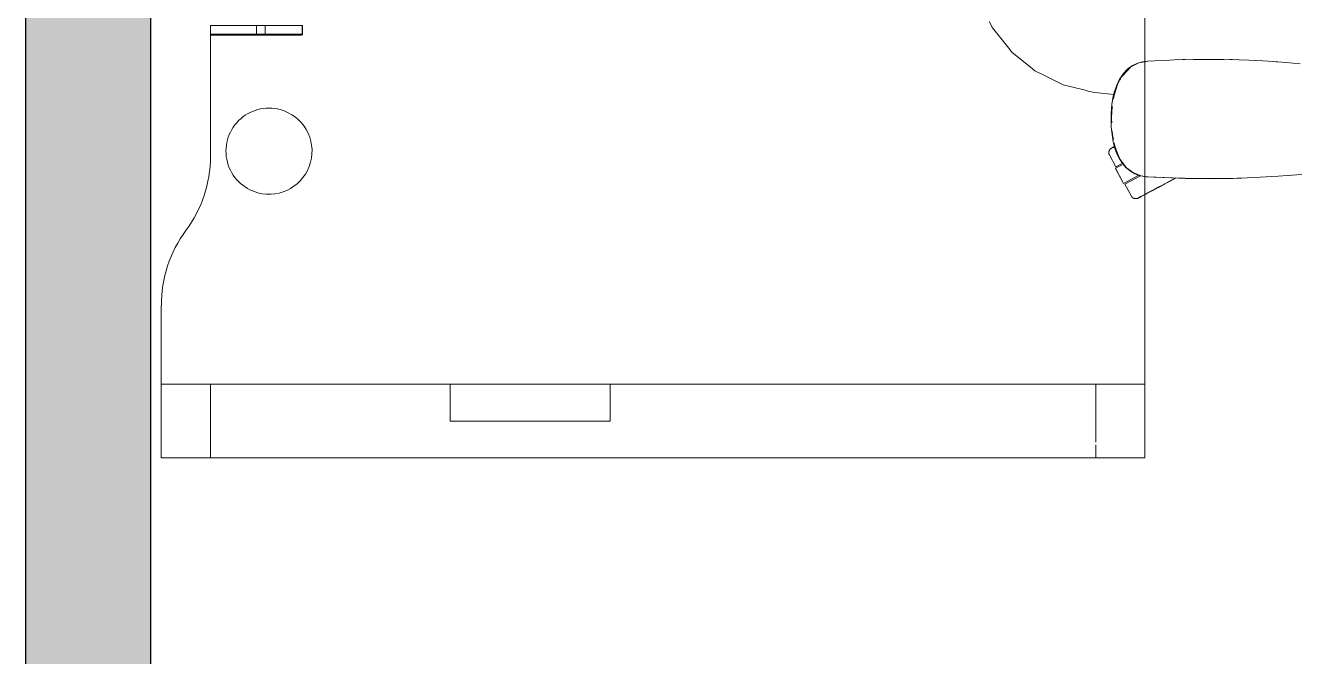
# Model space of a CAD drawing. Header units: millimetres. Extents: x 155927 to 326028, y -36033 to 97293.
# Drawn here: x 159442 to 160477, y 32475 to 32988 of the extents above; entities that cross this region are included whole.
import ezdxf

# ---------------------------------------------------------------- set-up
doc = ezdxf.new("R2010")
doc.units = ezdxf.units.MM
doc.header["$MEASUREMENT"] = 0
for name, color, linetype, lineweight in [('A-WALL-PATT', 7, 'CONTINUOUS', 9), ('G-IMPT', 8, 'CONTINUOUS', 9), ('I-FURN', 8, 'CONTINUOUS', 9), ('I-WALL', 7, 'CONTINUOUS', 9)]:
    doc.layers.add(name, color=color, linetype=linetype, lineweight=lineweight)

msp = doc.modelspace()

# ---------------------------------------------------------------- hatches: boundary and pattern name
at = {"layer": 'A-WALL-PATT'}
msp.add_hatch(color=256, dxfattribs=at).paths.add_polyline_path([(159442.3, 29859.6), (159544.3, 29859.6), (159544.3, 34245.6), (159442.3, 34245.6), (159442.3, 30212.6)], flags=0)

# ---------------------------------------------------------------- linework, layer by layer
at = {"layer": 'G-IMPT'}
for p, q in [((160228.7, 32985.8), (160226, 32990.9)), ((160228.7, 32985.8), (160240.9, 32970.6)), ((160244.6, 32966), (160240.9, 32970.6)), ((160259.6, 32953.8), (160244.6, 32966)), ((160259.6, 32953.8), (160263.2, 32950.8)), ((160263.2, 32950.8), (160270.4, 32947.3)), ((160334.4, 32946.8), (160341.3, 32954.2)), ((160338.1, 32951.8), (160335.2, 32948.8)), ((160335.6, 32948.8), (160341.3, 32954.2)), ((160335.8, 32948.4), (160338.9, 32951.9)), ((160338.1, 32951.8), (160339.4, 32953)), ((160341.3, 32954.2), (160338.9, 32951.9)), ((160342.6, 32955.2), (160339.4, 32953)), ((160343.5, 32955.3), (160341.3, 32954.2)), ((160342.6, 32955.2), (160346.9, 32957.2)), ((160343.5, 32955.3), (160347.8, 32957.4)), ((160350.9, 32958.2), (160346.9, 32957.2)), ((160347.8, 32957.4), (160352.8, 32958.3)), ((160352.8, 32958.5), (160350.9, 32958.2)), ((160352.8, 32958.3), (160355.1, 32958.7)), ((160354.9, 32958.7), (160352.8, 32958.5)), ((160360.6, 32959), (160354.9, 32958.7)), ((160360.6, 32959), (160373.1, 32959.6)), ((160376.7, 32959.8), (160373.1, 32959.6)), ((160392.3, 32960.1), (160376.7, 32959.8)), ((160380.1, 32959.8), (160383.4, 32960)), ((160385.6, 32960), (160383.4, 32960)), ((160392.3, 32960.1), (160396.9, 32960.2)), ((160396.9, 32960.2), (160411.6, 32960.2)), ((160417, 32960.1), (160411.6, 32960.2)), ((160417, 32960.1), (160429.3, 32959.8)), ((160423.8, 32960), (160421.7, 32960)), ((160425.5, 32959.9), (160423.8, 32960)), ((160437.2, 32959.5), (160429.3, 32959.8)), ((160437.2, 32959.5), (160448.5, 32959)), ((160457.4, 32958.4), (160448.5, 32959)), ((160457.4, 32958.4), (160467.7, 32957.7)), ((160459.4, 32958.3), (160457.5, 32958.4)), ((160459.4, 32958.3), (160460.9, 32958.1)), ((160479.1, 32956.7), (160467.7, 32957.7)), ((160281.9, 32941.7), (160270.4, 32947.3)), ((160281.9, 32941.7), (160286.2, 32939.5)), ((160327.6, 32931.2), (160330.6, 32940.5)), ((160329.8, 32939.3), (160332, 32944)), ((160330.6, 32940.5), (160332.1, 32943)), ((160332, 32944), (160332.8, 32945.3)), ((160332.4, 32943.5), (160333.2, 32944.9)), ((160335.2, 32948.8), (160332.8, 32945.3)), ((160333.7, 32945.7), (160335.6, 32948.8)), ((160334.4, 32946.8), (160335.7, 32948.2)), ((160286.2, 32939.5), (160304.2, 32935.1)), ((160304.2, 32935.1), (160306.6, 32934.5)), ((160311.8, 32933.2), (160306.6, 32934.5)), ((160327.7, 32931.8), (160311.8, 32933.2)), ((160327, 32930.3), (160325.9, 32923.6)), ((160328, 32934.2), (160327, 32930.3)), ((160327.1, 32927.9), (160327.6, 32931.2)), ((160328, 32934.2), (160329.8, 32939.3)), ((160325.3, 32916.2), (160325.9, 32923.6)), ((160325.9, 32918.9), (160326.3, 32921.7)), ((160325.3, 32916.2), (160325.3, 32911.7)), ((160325.3, 32911.7), (160325.4, 32905.4)), ((160325.9, 32918.9), (160325.6, 32911.7)), ((160325.8, 32908.6), (160325.6, 32911.7)), ((160326, 32899.2), (160325.4, 32905.4)), ((160326, 32899.2), (160327, 32893.3)), ((160326.4, 32898.9), (160326.2, 32902.1)), ((160327.2, 32895.2), (160326.4, 32898.9)), ((160328.4, 32887.8), (160327, 32893.3)), ((160328.5, 32888.9), (160327.7, 32892.4)), ((160328.5, 32888.9), (160330.8, 32883.3)), ((160328.4, 32887.8), (160330, 32883.5)), ((160332, 32879.4), (160330, 32883.5)), ((160332.6, 32878.9), (160330.8, 32883.3)), ((160332, 32879.4), (160334.7, 32875.4)), ((160337.8, 32872.1), (160332.6, 32878.9)), ((160334.7, 32875.4), (160337.3, 32872.3)), ((160341.1, 32869.3), (160337.3, 32872.3)), ((160343.5, 32868), (160337.8, 32872.1)), ((160344.5, 32867.3), (160341.1, 32869.3)), ((160349.7, 32865.6), (160343.5, 32868)), ((160344.5, 32867.3), (160348.1, 32865.9)), ((160349.5, 32865.5), (160348.1, 32865.9)), ((160349.5, 32865.5), (160351.9, 32865.1)), ((160349.7, 32865.6), (160352.8, 32865.1)), ((160353.5, 32864.8), (160351.9, 32865.1)), ((160374.1, 32863.8), (160353.5, 32864.8)), ((160375.3, 32863.8), (160353.5, 32864.8)), ((160353.5, 32864.8), (160355.1, 32864.7)), ((160375.3, 32863.8), (160355.1, 32864.7)), ((160395.5, 32863.3), (160374.1, 32863.8)), ((160385.7, 32863.5), (160374.1, 32863.8)), ((160374.1, 32863.8), (160375.3, 32863.8)), ((160395.5, 32863.3), (160375.3, 32863.8)), ((160415.7, 32863.3), (160385.7, 32863.5)), ((160395.5, 32863.3), (160385.7, 32863.5)), ((160385.7, 32863.5), (160404.9, 32863.2)), ((160393.5, 32863.3), (160391.6, 32863.4)), ((160395.6, 32863.3), (160393.5, 32863.3)), ((160415.7, 32863.3), (160395.5, 32863.3)), ((160415.7, 32863.3), (160404.9, 32863.2)), ((160415.7, 32863.3), (160424.1, 32863.5)), ((160435.9, 32863.9), (160424.1, 32863.5)), ((160429, 32863.6), (160427.5, 32863.6)), ((160431, 32863.7), (160429, 32863.6)), ((160435.9, 32863.9), (160441.9, 32864.1)), ((160456, 32865), (160441.9, 32864.1)), ((160461.1, 32865.3), (160456, 32865)), ((160461.1, 32865.3), (160476.2, 32866.5)), ((160469.3, 32865.9), (160471, 32866.1)), ((160476.2, 32866.5), (160480.3, 32866.9))]:
    msp.add_line(p, q, dxfattribs=at)
at = {"layer": 'I-FURN'}
for p, q in [((160352.8, 32636.2), (160352.8, 34236.2)), ((160352.8, 34236.2), (160352.8, 32636.2)), ((159592.8, 32987.8), (159592.8, 32980.8)), ((159592.8, 32980.8), (159592.8, 32987.8)), ((159630.3, 32987.8), (159592.8, 32987.8)), ((159630.3, 32980.8), (159630.3, 32987.8)), ((159637.2, 32987.8), (159630.3, 32987.8)), ((159637.2, 32980.8), (159637.2, 32987.8)), ((159667.5, 32987.8), (159637.2, 32987.8)), ((159667.5, 32980.8), (159667.5, 32987.8)), ((159667.7, 32987.8), (159667.5, 32987.8)), ((159667.7, 32980.8), (159667.7, 32987.8)), ((159667.7, 32980.8), (159667.7, 32987.8)), ((159667.7, 32987.8), (159667.7, 32980.8)), ((159592.8, 32980.8), (159592.8, 32881.2)), ((159592.8, 32881.2), (159592.8, 32980.8)), ((159630.3, 32980.8), (159592.8, 32980.8)), ((159597.8, 32979.8), (159593.8, 32979.8)), ((159593.8, 32979.8), (159630.9, 32979.8)), ((159597.8, 32979.8), (159597.8, 32980.8)), ((159636.4, 32979.8), (159597.8, 32979.8)), ((159637.2, 32980.8), (159630.3, 32980.8)), ((159630.9, 32979.8), (159636.4, 32979.8)), ((159636.4, 32979.8), (159666.7, 32979.8)), ((159636.4, 32979.8), (159666.7, 32979.8)), ((159667.5, 32980.8), (159637.2, 32980.8)), ((159667.3, 32980), (159667.3, 32980)), ((159667.7, 32980.8), (159667.5, 32980.8)), ((160325.4, 32887.9), (160325.5, 32888)), ((160325.5, 32888), (160325.6, 32888)), ((160325.6, 32888), (160325.6, 32888.1)), ((160325.6, 32888.1), (160325.6, 32888.1)), ((160325.6, 32888.1), (160325.7, 32888.1)), ((160325.7, 32888.1), (160325.6, 32888.1)), ((160325.6, 32888.1), (160325.6, 32888.1)), ((160325.6, 32888.1), (160325.6, 32888)), ((160325.7, 32888.1), (160325.9, 32888.2)), ((160325.8, 32888.2), (160325.7, 32888.1)), ((160326, 32888.3), (160325.8, 32888.2)), ((160325.9, 32888.2), (160326.1, 32888.3)), ((160326.2, 32888.4), (160326, 32888.3)), ((160326.1, 32888.3), (160326.3, 32888.4)), ((160326.4, 32888.5), (160326.2, 32888.4)), ((160326.3, 32888.4), (160326.5, 32888.6)), ((160326.7, 32888.7), (160326.4, 32888.5)), ((160326.5, 32888.6), (160326.8, 32888.7)), ((160327, 32888.8), (160326.7, 32888.7)), ((160326.8, 32888.7), (160327.2, 32888.9)), ((160327.4, 32889), (160327, 32888.8)), ((160327.2, 32888.9), (160327.5, 32889.1)), ((160327.8, 32889.2), (160327.4, 32889)), ((160327.5, 32889.1), (160327.9, 32889.3)), ((160328.2, 32889.4), (160327.8, 32889.2)), ((160323.4, 32884.9), (160323.5, 32885.1)), ((160323.4, 32884.8), (160323.4, 32884.9)), ((160323.4, 32884.6), (160323.4, 32884.8)), ((160323.4, 32884.5), (160323.4, 32884.6)), ((160323.4, 32884.3), (160323.4, 32884.5)), ((160323.4, 32884.1), (160323.4, 32884.3)), ((160323.4, 32884), (160323.4, 32884.1)), ((160323.5, 32883.8), (160323.4, 32884)), ((160323.5, 32885.4), (160323.6, 32885.6)), ((160323.5, 32885.3), (160323.5, 32885.4)), ((160323.5, 32885.1), (160323.5, 32885.3)), ((160323.5, 32883.7), (160323.5, 32883.8)), ((160323.5, 32883.5), (160323.5, 32883.7)), ((160323.6, 32883.3), (160323.5, 32883.5)), ((160323.6, 32885.7), (160323.7, 32885.9)), ((160323.6, 32885.6), (160323.6, 32885.7)), ((160323.6, 32883.2), (160323.6, 32883.3)), ((160323.7, 32883), (160323.6, 32883.2)), ((160323.7, 32886), (160323.8, 32886.2)), ((160323.7, 32885.9), (160323.7, 32886)), ((160323.7, 32882.9), (160323.7, 32883)), ((160323.8, 32882.7), (160323.7, 32882.9)), ((160323.8, 32886.2), (160323.9, 32886.3)), ((160323.9, 32882.6), (160323.8, 32882.7)), ((160323.9, 32886.5), (160324, 32886.6)), ((160323.9, 32886.3), (160323.9, 32886.5)), ((160323.9, 32882.6), (160329, 32872.9)), ((160324, 32886.6), (160324.1, 32886.7)), ((160324.1, 32886.7), (160324.2, 32886.9)), ((160324.2, 32886.9), (160324.3, 32887)), ((160324.3, 32887), (160324.4, 32887.1)), ((160324.4, 32887.1), (160324.5, 32887.2)), ((160324.5, 32887.2), (160324.6, 32887.4)), ((160324.6, 32887.4), (160324.7, 32887.5)), ((160324.7, 32887.5), (160324.8, 32887.6)), ((160324.8, 32887.6), (160325, 32887.7)), ((160325, 32887.7), (160325.1, 32887.8)), ((160325.1, 32887.8), (160325.2, 32887.9)), ((160325.2, 32887.9), (160325.4, 32887.9)), ((160328.7, 32871.6), (160335.3, 32859.2)), ((160328.9, 32871.7), (160334.1, 32874.5)), ((160335.4, 32859.3), (160328.9, 32871.7)), ((160329, 32872.9), (160334.2, 32875.7)), ((160347.9, 32866), (160335.4, 32859.3)), ((160336.5, 32858.8), (160349.2, 32865.5)), ((160336.5, 32858.8), (160341.7, 32849.1)), ((160364.1, 32856.5), (160365.1, 32857)), ((160365.6, 32857.2), (160364.6, 32856.7)), ((160365.1, 32857), (160366, 32857.5)), ((160366.6, 32857.8), (160365.6, 32857.2)), ((160366, 32857.5), (160367, 32858)), ((160367.6, 32858.3), (160366.6, 32857.8)), ((160367, 32858), (160368, 32858.5)), ((160368.5, 32858.8), (160367.6, 32858.3)), ((160368, 32858.5), (160369, 32859.1)), ((160369.5, 32859.3), (160368.5, 32858.8)), ((160369, 32859.1), (160370, 32859.6)), ((160370.5, 32859.9), (160369.5, 32859.3)), ((160370, 32859.6), (160371, 32860.1)), ((160371.6, 32860.4), (160370.5, 32859.9)), ((160371, 32860.1), (160372, 32860.7)), ((160372.6, 32860.9), (160371.6, 32860.4)), ((160372, 32860.7), (160373, 32861.2)), ((160373.6, 32861.5), (160372.6, 32860.9)), ((160373, 32861.2), (160374, 32861.7)), ((160374.6, 32862), (160373.6, 32861.5)), ((160374, 32861.7), (160375, 32862.3)), ((160375.6, 32862.5), (160374.6, 32862)), ((160375, 32862.3), (160376, 32862.8)), ((160376.6, 32863.1), (160375.6, 32862.5)), ((160376, 32862.8), (160377, 32863.3)), ((160377.5, 32863.6), (160376.6, 32863.1)), ((160377, 32863.3), (160378, 32863.8)), ((160341.8, 32848.9), (160341.7, 32849.1)), ((160341.7, 32849.1), (160341.7, 32849.1)), ((160341.9, 32848.8), (160341.8, 32848.9)), ((160342, 32848.7), (160341.9, 32848.8)), ((160342.1, 32848.5), (160342, 32848.7)), ((160342.2, 32848.4), (160342.1, 32848.5)), ((160342.3, 32848.3), (160342.2, 32848.4)), ((160342.4, 32848.2), (160342.3, 32848.3)), ((160342.5, 32848), (160342.4, 32848.2)), ((160342.6, 32847.9), (160342.5, 32848)), ((160342.7, 32847.8), (160342.6, 32847.9)), ((160342.9, 32847.7), (160342.7, 32847.8)), ((160343, 32847.6), (160342.9, 32847.7)), ((160343.1, 32847.6), (160343, 32847.6)), ((160343.3, 32847.5), (160343.1, 32847.6)), ((160343.4, 32847.4), (160343.3, 32847.5)), ((160343.6, 32847.3), (160343.4, 32847.4)), ((160343.7, 32847.3), (160343.6, 32847.3)), ((160343.9, 32847.2), (160343.7, 32847.3)), ((160344, 32847.2), (160343.9, 32847.2)), ((160344.2, 32847.1), (160344, 32847.2)), ((160344.3, 32847.1), (160344.2, 32847.1)), ((160344.5, 32847), (160344.3, 32847.1)), ((160344.6, 32847), (160344.5, 32847)), ((160344.8, 32847), (160344.6, 32847)), ((160345, 32847), (160344.8, 32847)), ((160345.1, 32847), (160345, 32847)), ((160345.3, 32847), (160345.1, 32847)), ((160345.5, 32847), (160345.3, 32847)), ((160345.6, 32847), (160345.5, 32847)), ((160345.8, 32847), (160345.6, 32847)), ((160345.9, 32847), (160345.8, 32847)), ((160346.1, 32847), (160345.9, 32847)), ((160346.2, 32847.1), (160346.1, 32847)), ((160346.4, 32847.1), (160346.2, 32847.1)), ((160346.6, 32847.2), (160346.4, 32847.1)), ((160346.7, 32847.2), (160346.6, 32847.2)), ((160346.9, 32847.3), (160346.7, 32847.2)), ((160347, 32847.4), (160346.9, 32847.3)), ((160347.1, 32847.4), (160347, 32847.4)), ((160347.2, 32847.4), (160347.1, 32847.4)), ((160347.1, 32847.4), (160347.2, 32847.4)), ((160347.3, 32847.5), (160347.2, 32847.5)), ((160347.2, 32847.5), (160347.2, 32847.4)), ((160347.2, 32847.4), (160347.2, 32847.5)), ((160347.2, 32847.5), (160347.3, 32847.5)), ((160347.4, 32847.6), (160347.3, 32847.5)), ((160347.3, 32847.5), (160347.5, 32847.6)), ((160347.6, 32847.7), (160347.4, 32847.6)), ((160347.5, 32847.6), (160347.6, 32847.7)), ((160347.8, 32847.8), (160347.6, 32847.7)), ((160347.6, 32847.7), (160347.9, 32847.8)), ((160348, 32847.9), (160347.8, 32847.8)), ((160347.9, 32847.8), (160348.1, 32848)), ((160348.3, 32848), (160348, 32847.9)), ((160348.1, 32848), (160348.4, 32848.1)), ((160348.6, 32848.2), (160348.3, 32848)), ((160348.4, 32848.1), (160348.8, 32848.3)), ((160349, 32848.4), (160348.6, 32848.2)), ((160348.8, 32848.3), (160349.1, 32848.5)), ((160349.3, 32848.6), (160349, 32848.4)), ((160349.1, 32848.5), (160349.5, 32848.7)), ((160349.8, 32848.8), (160349.3, 32848.6)), ((160349.5, 32848.7), (160350, 32848.9)), ((160350.2, 32849.1), (160349.8, 32848.8)), ((160350, 32848.9), (160350.5, 32849.2)), ((160350.7, 32849.3), (160350.2, 32849.1)), ((160350.5, 32849.2), (160351, 32849.5)), ((160351.3, 32849.6), (160350.7, 32849.3)), ((160351, 32849.5), (160351.5, 32849.8)), ((160351.8, 32849.9), (160351.3, 32849.6)), ((160351.5, 32849.8), (160352.1, 32850.1)), ((160352.1, 32850.1), (160352.7, 32850.4)), ((160352.7, 32850.4), (160353.4, 32850.7)), ((160353.4, 32850.7), (160354.1, 32851.1)), ((160354.1, 32851.1), (160354.8, 32851.5)), ((160354.8, 32851.5), (160355.5, 32851.9)), ((160355.5, 32851.9), (160356.3, 32852.3)), ((160356.3, 32852.3), (160357.1, 32852.7)), ((160357.1, 32852.7), (160357.9, 32853.1)), ((160357.9, 32853.1), (160358.7, 32853.6)), ((160359.2, 32853.8), (160358.3, 32853.4)), ((160358.7, 32853.6), (160359.6, 32854)), ((160360, 32854.3), (160359.2, 32853.8)), ((160359.6, 32854), (160360.4, 32854.5)), ((160360.9, 32854.8), (160360, 32854.3)), ((160360.4, 32854.5), (160361.3, 32855)), ((160361.8, 32855.2), (160360.9, 32854.8)), ((160361.3, 32855), (160362.2, 32855.5)), ((160362.7, 32855.7), (160361.8, 32855.2)), ((160362.2, 32855.5), (160363.2, 32856)), ((160363.7, 32856.2), (160362.7, 32855.7)), ((160363.2, 32856), (160364.1, 32856.5)), ((160364.6, 32856.7), (160363.7, 32856.2)), ((159552.8, 32760.1), (159552.8, 32636.2)), ((159552.8, 32636.2), (159552.8, 32760.1)), ((159592.8, 32696.2), (159552.8, 32696.2)), ((159552.8, 32696.2), (159787.8, 32696.2)), ((159552.8, 32636.2), (159552.8, 32696.2)), ((159552.8, 32636.2), (159552.8, 32696.2)), ((160312.8, 32696.2), (159592.8, 32696.2)), ((159592.8, 32636.2), (159592.8, 32696.2)), ((159592.8, 32636.2), (159592.8, 32696.2)), ((159787.8, 32696.2), (159917.8, 32696.2)), ((159787.8, 32666.2), (159787.8, 32696.2)), ((159787.8, 32666.2), (159787.8, 32696.2)), ((159917.8, 32696.2), (160352.8, 32696.2)), ((159917.8, 32666.2), (159917.8, 32696.2)), ((159917.8, 32696.2), (159917.8, 32666.2)), ((160352.8, 32696.2), (160312.8, 32696.2)), ((160312.8, 32649.1), (160312.8, 32696.2)), ((160312.8, 32649.1), (160312.8, 32696.2)), ((160352.8, 32636.2), (160352.8, 32696.2)), ((160352.8, 32696.2), (160352.8, 32636.2)), ((159917.8, 32666.2), (159787.8, 32666.2)), ((159787.8, 32666.2), (159917.8, 32666.2)), ((160312.8, 32636.2), (160312.8, 32646.8)), ((160312.8, 32636.2), (160312.8, 32646.8)), ((160352.8, 32636.2), (159552.8, 32636.2)), ((159552.8, 32636.2), (159592.8, 32636.2)), ((159552.8, 32636.2), (160352.8, 32636.2)), ((160352.8, 32636.2), (159552.8, 32636.2)), ((159592.8, 32636.2), (160312.8, 32636.2)), ((160312.8, 32636.2), (160352.8, 32636.2))]:
    msp.add_line(p, q, dxfattribs=at)
at = {"layer": 'I-FURN', "flags": 128}
for points in [[(159593.8, 32979.8), (159593.8, 32979.8), (159593.7, 32979.8), (159593.7, 32979.8), (159593.7, 32979.8), (159593.6, 32979.8), (159593.6, 32979.8), (159593.5, 32979.8), (159593.5, 32979.8), (159593.5, 32979.8), (159593.4, 32979.8), (159593.4, 32979.9), (159593.4, 32979.9), (159593.3, 32979.9), (159593.3, 32979.9), (159593.3, 32979.9), (159593.2, 32980), (159593.2, 32980), (159593.2, 32980), (159593.1, 32980), (159593.1, 32980.1), (159593.1, 32980.1), (159593.1, 32980.1), (159593, 32980.2), (159593, 32980.2), (159593, 32980.2), (159593, 32980.3), (159592.9, 32980.3), (159592.9, 32980.3), (159592.9, 32980.4), (159592.9, 32980.4), (159592.9, 32980.4), (159592.9, 32980.5), (159592.9, 32980.5), (159592.8, 32980.6), (159592.8, 32980.6), (159592.8, 32980.6), (159592.8, 32980.7), (159592.8, 32980.7), (159592.8, 32980.8), (159592.8, 32980.8)], [(159597.8, 32979.8), (159597.7, 32979.8), (159597.5, 32979.8), (159597.3, 32979.8), (159597.2, 32979.8), (159597, 32979.8), (159596.9, 32979.8), (159596.7, 32979.8), (159596.6, 32979.8), (159596.4, 32979.8), (159596.3, 32979.8), (159596.1, 32979.8), (159596, 32979.8), (159595.8, 32979.8), (159595.7, 32979.8), (159595.6, 32979.8), (159595.4, 32979.8), (159595.3, 32979.8), (159595.2, 32979.8), (159595.1, 32979.8), (159595, 32979.8), (159594.8, 32979.8), (159594.7, 32979.8), (159594.6, 32979.8), (159594.5, 32979.8), (159594.5, 32979.8), (159594.4, 32979.8), (159594.3, 32979.8), (159594.2, 32979.8), (159594.2, 32979.8), (159594.1, 32979.8), (159594, 32979.8), (159594, 32979.8), (159593.9, 32979.8), (159593.9, 32979.8), (159593.9, 32979.8), (159593.9, 32979.8), (159593.8, 32979.8), (159593.8, 32979.8), (159593.8, 32979.8)], [(159593.8, 32979.8), (159593.8, 32979.8), (159593.8, 32979.8)], [(159593.8, 32979.8), (159594.1, 32979.8), (159594.5, 32979.8), (159595.1, 32979.8), (159595.8, 32979.8), (159596.6, 32979.8), (159597.5, 32979.8), (159598.6, 32979.8), (159599.8, 32979.8), (159601.1, 32979.8), (159602.6, 32979.8), (159604.2, 32979.8), (159605.9, 32979.8), (159607.7, 32979.8), (159609.6, 32979.8), (159611.7, 32979.8), (159613.8, 32979.8), (159616.1, 32979.8), (159618.4, 32979.8), (159620.9, 32979.8), (159623.5, 32979.8), (159626.1, 32979.8), (159628.8, 32979.8), (159630.9, 32979.8)], [(159630.9, 32979.8), (159631, 32979.8), (159631.1, 32979.8), (159631.3, 32979.8), (159631.4, 32979.8), (159631.6, 32979.8), (159631.7, 32979.8), (159631.9, 32979.8), (159632, 32979.8), (159632.2, 32979.8), (159632.3, 32979.8), (159632.5, 32979.8), (159632.6, 32979.8), (159632.8, 32979.8), (159633, 32979.8), (159633.1, 32979.8), (159633.3, 32979.8), (159633.4, 32979.8), (159633.6, 32979.8), (159633.8, 32979.8), (159633.9, 32979.8), (159634.1, 32979.8), (159634.2, 32979.8), (159634.4, 32979.8), (159634.5, 32979.8), (159634.7, 32979.8), (159634.8, 32979.8), (159635, 32979.8), (159635.1, 32979.8), (159635.2, 32979.8), (159635.4, 32979.8), (159635.5, 32979.8), (159635.6, 32979.8), (159635.8, 32979.8), (159635.9, 32979.8), (159636, 32979.8), (159636.1, 32979.8), (159636.2, 32979.8), (159636.3, 32979.8), (159636.4, 32979.8)], [(159667.7, 32980.8), (159667.7, 32980.7), (159667.7, 32980.7), (159667.7, 32980.6), (159667.7, 32980.6), (159667.6, 32980.6), (159667.6, 32980.5), (159667.6, 32980.5), (159667.6, 32980.4), (159667.6, 32980.4), (159667.6, 32980.4), (159667.6, 32980.3), (159667.6, 32980.3), (159667.5, 32980.3)]]:
    msp.add_lwpolyline(points, dxfattribs=at)
at = {"layer": 'I-FURN'}
for centre, radius, start, end in [((159640.4, 32885.6), 35, 75, 194.7004), ((159640.4, 32885.6), 35, 255, 75), ((159492.8, 32881.2), 100, 323.1301, 0), ((159492.8, 32881.2), 100, 323.1301, 0), ((159640.4, 32885.6), 35, 195, 255), ((159652.9, 32761.2), 100, 143.1301, 180.6256), ((159652.9, 32761.2), 100, 143.1301, 180.6256)]:
    msp.add_arc(centre, radius, start, end, dxfattribs=at)
for centre, major_axis, ratio, start_param, end_param in [((159593.8, 32980.8), (0, 1), 0.998113, 1.570796, 3.141593), ((159630.9, 32980.8), (0, 1), 0.56467, 1.570796, 3.141593), ((159636.4, 32980.8), (0, 1), 0.819152, 3.141593, 4.712389), ((159666.7, 32980.8), (0, -1), 0.819152, 0, 1.570796)]:
    msp.add_ellipse(centre, major_axis=major_axis, ratio=ratio, start_param=start_param, end_param=end_param, dxfattribs=at)
at = {"layer": 'I-WALL', "lineweight": 30}
for p, q in [((159442.3, 34245.6), (159442.3, 29859.6)), ((159544.3, 29859.6), (159544.3, 34245.6))]:
    msp.add_line(p, q, dxfattribs=at)

doc.saveas('drawing.dxf')
